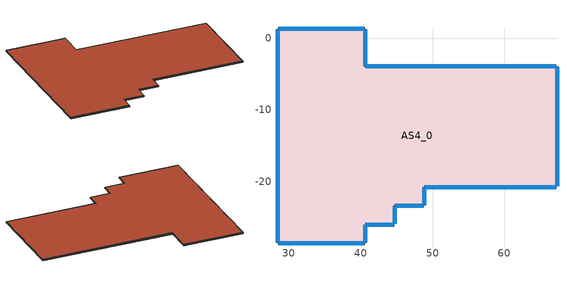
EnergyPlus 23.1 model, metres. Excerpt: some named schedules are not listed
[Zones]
AS4_0
 floor outside (90.1-2019 Nonresidential CZ 0 Exterior Floor (Mass)): 28.52,-28.46 28.52,1.21 40.52,1.21 40.52,-4 67.21,-4 67.21,-20.65 48.74,-20.65 48.74,-23.26 44.63,-23.26 44.63,-25.86 40.52,-25.86 40.52,-28.46 z44.8; 40.52,-4,44.8 40.52,1.21,44.8 40.63,-3.89,44.91; 67.21,-3.89,44.91 40.52,-4,44.8 40.63,-3.89,44.91; 48.74,-20.65,44.8 67.21,-20.65,44.8 48.84,-20.76,44.91; 48.84,-23.26,44.91 48.74,-20.65,44.8 48.84,-20.76,44.91; 44.63,-23.26,44.8 48.74,-23.26,44.8 44.73,-23.36,44.91; 44.73,-25.86,44.91 44.63,-23.26,44.8 44.73,-23.36,44.91; 40.52,-25.86,44.8 44.63,-25.86,44.8 40.63,-25.96,44.91; 40.63,-28.46,44.91 40.52,-25.86,44.8 40.63,-25.96,44.91
 wall outside (90.1-2019 Nonresidential CZ 0 Exterior Wall (Mass)): 28.41,1.21 28.41,-28.46 / 40.52,1.31 28.52,1.31 / 67.21,-3.89 40.63,-3.89 40.63,1.21 / 67.31,-20.65 67.31,-4 / 48.84,-23.26 48.84,-20.76 67.21,-20.76 / 44.73,-25.86 44.73,-23.36 48.74,-23.36 / 40.63,-28.46 40.63,-25.96 44.63,-25.96 / 28.52,-28.57 40.52,-28.57 z44.91:45.05
 window (90.1-2019 Nonresidential CZ 0 Glazing (Operable)): 28.41,1.16 28.41,-28.41 z44.96:45; 40.48,1.31 28.56,1.31 / 40.63,-3.85 40.63,1.16 / 67.17,-3.89 40.67,-3.89 / 67.31,-20.61 67.31,-4.04 / 48.88,-20.76 67.17,-20.76 / 48.84,-23.21 48.84,-20.8 / 44.78,-23.36 48.69,-23.36 / 44.73,-25.82 44.73,-23.4 / 40.67,-25.96 44.59,-25.96 / 40.63,-28.42 40.63,-26.01 / 28.56,-28.57 40.48,-28.57 z44.95:45.01
 roof outside (90.1-2019 Nonresidential CZ 0 Exterior Roof (Mass)): 28.52,-28.46 40.52,-28.46 40.52,-25.86 44.63,-25.86 44.63,-23.26 48.74,-23.26 48.74,-20.65 67.21,-20.65 67.21,-4 40.52,-4 40.52,1.21 28.52,1.21 z45.16; 40.52,1.21,45.16 28.52,1.31,45.05 28.52,1.21,45.16; 67.21,-20.65,45.16 67.31,-4,45.05 67.21,-4,45.16; 28.52,-28.46,45.16 40.52,-28.57,45.05 40.52,-28.46,45.16; 28.52,1.21,45.16 28.41,-28.46,45.05 28.52,-28.46,45.16
[Site:GroundTemperature:BuildingSurface]
18, 18, 18, 18, 18, 18, 18, 18, 18, 18, 18, 18
[Site:GroundReflectance]
0.2, 0.2, 0.2, 0.2, 0.2, 0.2, 0.2, 0.2, 0.2, 0.2, 0.2, 0.2
[Site:GroundReflectance:SnowModifier]
1, 1
[Site:WeatherStation]
Wind Sensor Height Above Ground {m}=10; Wind Speed Profile Exponent=0.22; Wind Speed Profile Boundary Layer Thickness {m}=370; Air Temperature Sensor Height Above Ground {m}=1.5
[SizingPeriod:WeatherFileConditionType] Use Weather File Daylight Saving Period=No; Use Weather File Rain and Snow Indicators=No
Name | Period Selection | Day Type
Extreme Summer Weather Period for Design | SummerExtreme | SummerDesignDay
Extreme Winter Weather Period for Design | WinterExtreme | WinterDesignDay
[Building]
Building: North Axis {deg}=339.56; Terrain=Suburbs; Loads Convergence Tolerance Value=0.04; Temperature Convergence Tolerance Value {deltaC}=0.25; Solar Distribution=FullExterior; Maximum Number of Warmup Days=30; Minimum Number of Warmup Days=7
[Construction]
90.1-2019 Nonresidential CZ 0 Exterior Floor (Mass): Stucco_0.025_90.1-2019 Nonresidential CZ 0 Exterior Floor (Mass), Mineral Wool_0.005244967487677573_90.1-2019 Nonresidential CZ 0 Exterior Floor (Mass), Concrete_0.102_90.1-2019 Nonresidential CZ 0 Exterior Floor (Mass), Carpet_0.02_90.1-2019 Nonresidential CZ 0 Exterior Floor (Mass)
90.1-2019 Nonresidential CZ 0 Exterior Roof (Mass): Vaporpermeable Felt_0.003_90.1-2019 Nonresidential CZ 0 Exterior Roof (Mass), XPS Board_0.14713995500631277_90.1-2019 Nonresidential CZ 0 Exterior Roof (Mass), Concrete_0.203_90.1-2019 Nonresidential CZ 0 Exterior Roof (Mass), Acoustic Tile_0.005_90.1-2019 Nonresidential CZ 0 Exterior Roof (Mass)
90.1-2019 Nonresidential CZ 0 Exterior Wall (Mass): Stucco_0.025_90.1-2019 Nonresidential CZ 0 Exterior Wall (Mass), Concrete_0.203_90.1-2019 Nonresidential CZ 0 Exterior Wall (Mass), Mineral Wool_0.006340168156952033_90.1-2019 Nonresidential CZ 0 Exterior Wall (Mass), Plaster_0.013_90.1-2019 Nonresidential CZ 0 Exterior Wall (Mass)
90.1-2019 Nonresidential CZ 0 Glazing (Operable): 90.1-2019 Nonresidential CZ 0 Glazing (Operable)Window
[Material]
Stucco_0.025_90.1-2019 Nonresidential CZ 0 Exterior Floor (Mass): Roughness=Smooth; @90.1-2019 Nonresidential CZ 0 Exterior Floor (Mass):Stucco-Thickness@ [m]=0.025; @90.1-2019 Nonresidential CZ 0 Exterior Floor (Mass):Stucco-Conductivity@ [W/m-K]=0.72; @90.1-2019 Nonresidential CZ 0 Exterior Floor (Mass):Stucco-Density@ [kg/m3]=1856; @90.1-2019 Nonresidential CZ 0 Exterior Floor (Mass):Stucco-SpecificHeat@ [J/kg-K]=840; @90.1-2019 Nonresidential CZ 0 Exterior Floor (Mass):Stucco-ThermalEmittance@=0.9; @90.1-2019 Nonresidential CZ 0 Exterior Floor (Mass):Stucco-SolarAbsorptance@=0.7; @90.1-2019 Nonresidential CZ 0 Exterior Floor (Mass):Stucco-VisibleAbsorptance@=0.7
Mineral Wool_0.005244967487677573_90.1-2019 Nonresidential CZ 0 Exterior Floor (Mass): Roughness=Rough; @90.1-2019 Nonresidential CZ 0 Exterior Floor (Mass):Mineral Wool-Thickness@ [m]=0.00524497; @90.1-2019 Nonresidential CZ 0 Exterior Floor (Mass):Mineral Wool-Conductivity@ [W/m-K]=0.041; @90.1-2019 Nonresidential CZ 0 Exterior Floor (Mass):Mineral Wool-Density@ [kg/m3]=155; @90.1-2019 Nonresidential CZ 0 Exterior Floor (Mass):Mineral Wool-SpecificHeat@ [J/kg-K]=1130; @90.1-2019 Nonresidential CZ 0 Exterior Floor (Mass):Mineral Wool-ThermalEmittance@=0.9; @90.1-2019 Nonresidential CZ 0 Exterior Floor (Mass):Mineral Wool-SolarAbsorptance@=0.7; @90.1-2019 Nonresidential CZ 0 Exterior Floor (Mass):Mineral Wool-VisibleAbsorptance@=0.7
Concrete_0.102_90.1-2019 Nonresidential CZ 0 Exterior Floor (Mass): Roughness=Rough; @90.1-2019 Nonresidential CZ 0 Exterior Floor (Mass):Concrete-Thickness@ [m]=0.102; @90.1-2019 Nonresidential CZ 0 Exterior Floor (Mass):Concrete-Conductivity@ [W/m-K]=2; @90.1-2019 Nonresidential CZ 0 Exterior Floor (Mass):Concrete-Density@ [kg/m3]=2400; @90.1-2019 Nonresidential CZ 0 Exterior Floor (Mass):Concrete-SpecificHeat@ [J/kg-K]=950; @90.1-2019 Nonresidential CZ 0 Exterior Floor (Mass):Concrete-ThermalEmittance@=0.9; @90.1-2019 Nonresidential CZ 0 Exterior Floor (Mass):Concrete-SolarAbsorptance@=0.7; @90.1-2019 Nonresidential CZ 0 Exterior Floor (Mass):Concrete-VisibleAbsorptance@=0.7
Carpet_0.02_90.1-2019 Nonresidential CZ 0 Exterior Floor (Mass): Roughness=MediumRough; @90.1-2019 Nonresidential CZ 0 Exterior Floor (Mass):Carpet-Thickness@ [m]=0.02; @90.1-2019 Nonresidential CZ 0 Exterior Floor (Mass):Carpet-Conductivity@ [W/m-K]=0.06; @90.1-2019 Nonresidential CZ 0 Exterior Floor (Mass):Carpet-Density@ [kg/m3]=288; @90.1-2019 Nonresidential CZ 0 Exterior Floor (Mass):Carpet-SpecificHeat@ [J/kg-K]=1380; @90.1-2019 Nonresidential CZ 0 Exterior Floor (Mass):Carpet-ThermalEmittance@=0.9; @90.1-2019 Nonresidential CZ 0 Exterior Floor (Mass):Carpet-SolarAbsorptance@=0.7; @90.1-2019 Nonresidential CZ 0 Exterior Floor (Mass):Carpet-VisibleAbsorptance@=0.7
Vaporpermeable Felt_0.003_90.1-2019 Nonresidential CZ 0 Exterior Roof (Mass): Roughness=Rough; @90.1-2019 Nonresidential CZ 0 Exterior Roof (Mass):Vaporpermeable Felt-Thickness@ [m]=0.003; @90.1-2019 Nonresidential CZ 0 Exterior Roof (Mass):Vaporpermeable Felt-Conductivity@ [W/m-K]=0.909091; @90.1-2019 Nonresidential CZ 0 Exterior Roof (Mass):Vaporpermeable Felt-Density@ [kg/m3]=0.5; @90.1-2019 Nonresidential CZ 0 Exterior Roof (Mass):Vaporpermeable Felt-SpecificHeat@ [J/kg-K]=1800; @90.1-2019 Nonresidential CZ 0 Exterior Roof (Mass):Vaporpermeable Felt-ThermalEmittance@=0.9; @90.1-2019 Nonresidential CZ 0 Exterior Roof (Mass):Vaporpermeable Felt-SolarAbsorptance@=0.7; @90.1-2019 Nonresidential CZ 0 Exterior Roof (Mass):Vaporpermeable Felt-VisibleAbsorptance@=0.7
XPS Board_0.14713995500631277_90.1-2019 Nonresidential CZ 0 Exterior Roof (Mass): Roughness=Rough; @90.1-2019 Nonresidential CZ 0 Exterior Roof (Mass):XPS Board-Thickness@ [m]=0.14714; @90.1-2019 Nonresidential CZ 0 Exterior Roof (Mass):XPS Board-Conductivity@ [W/m-K]=0.034; @90.1-2019 Nonresidential CZ 0 Exterior Roof (Mass):XPS Board-Density@ [kg/m3]=35; @90.1-2019 Nonresidential CZ 0 Exterior Roof (Mass):XPS Board-SpecificHeat@ [J/kg-K]=1400; @90.1-2019 Nonresidential CZ 0 Exterior Roof (Mass):XPS Board-ThermalEmittance@=0.9; @90.1-2019 Nonresidential CZ 0 Exterior Roof (Mass):XPS Board-SolarAbsorptance@=0.7; @90.1-2019 Nonresidential CZ 0 Exterior Roof (Mass):XPS Board-VisibleAbsorptance@=0.7
Concrete_0.203_90.1-2019 Nonresidential CZ 0 Exterior Roof (Mass): Roughness=Rough; @90.1-2019 Nonresidential CZ 0 Exterior Roof (Mass):Concrete-Thickness@ [m]=0.203; @90.1-2019 Nonresidential CZ 0 Exterior Roof (Mass):Concrete-Conductivity@ [W/m-K]=2; @90.1-2019 Nonresidential CZ 0 Exterior Roof (Mass):Concrete-Density@ [kg/m3]=2400; @90.1-2019 Nonresidential CZ 0 Exterior Roof (Mass):Concrete-SpecificHeat@ [J/kg-K]=950; @90.1-2019 Nonresidential CZ 0 Exterior Roof (Mass):Concrete-ThermalEmittance@=0.9; @90.1-2019 Nonresidential CZ 0 Exterior Roof (Mass):Concrete-SolarAbsorptance@=0.7; @90.1-2019 Nonresidential CZ 0 Exterior Roof (Mass):Concrete-VisibleAbsorptance@=0.7
Acoustic Tile_0.005_90.1-2019 Nonresidential CZ 0 Exterior Roof (Mass): Roughness=MediumSmooth; @90.1-2019 Nonresidential CZ 0 Exterior Roof (Mass):Acoustic Tile-Thickness@ [m]=0.005; @90.1-2019 Nonresidential CZ 0 Exterior Roof (Mass):Acoustic Tile-Conductivity@ [W/m-K]=0.06; @90.1-2019 Nonresidential CZ 0 Exterior Roof (Mass):Acoustic Tile-Density@ [kg/m3]=368; @90.1-2019 Nonresidential CZ 0 Exterior Roof (Mass):Acoustic Tile-SpecificHeat@ [J/kg-K]=590; @90.1-2019 Nonresidential CZ 0 Exterior Roof (Mass):Acoustic Tile-ThermalEmittance@=0.9; @90.1-2019 Nonresidential CZ 0 Exterior Roof (Mass):Acoustic Tile-SolarAbsorptance@=0.7; @90.1-2019 Nonresidential CZ 0 Exterior Roof (Mass):Acoustic Tile-VisibleAbsorptance@=0.7
Stucco_0.025_90.1-2019 Nonresidential CZ 0 Exterior Wall (Mass): Roughness=Smooth; @90.1-2019 Nonresidential CZ 0 Exterior Wall (Mass):Stucco-Thickness@ [m]=0.025; @90.1-2019 Nonresidential CZ 0 Exterior Wall (Mass):Stucco-Conductivity@ [W/m-K]=0.72; @90.1-2019 Nonresidential CZ 0 Exterior Wall (Mass):Stucco-Density@ [kg/m3]=1856; @90.1-2019 Nonresidential CZ 0 Exterior Wall (Mass):Stucco-SpecificHeat@ [J/kg-K]=840; @90.1-2019 Nonresidential CZ 0 Exterior Wall (Mass):Stucco-ThermalEmittance@=0.9; @90.1-2019 Nonresidential CZ 0 Exterior Wall (Mass):Stucco-SolarAbsorptance@=0.7; @90.1-2019 Nonresidential CZ 0 Exterior Wall (Mass):Stucco-VisibleAbsorptance@=0.7
Concrete_0.203_90.1-2019 Nonresidential CZ 0 Exterior Wall (Mass): Roughness=Rough; @90.1-2019 Nonresidential CZ 0 Exterior Wall (Mass):Concrete-Thickness@ [m]=0.203; @90.1-2019 Nonresidential CZ 0 Exterior Wall (Mass):Concrete-Conductivity@ [W/m-K]=2; @90.1-2019 Nonresidential CZ 0 Exterior Wall (Mass):Concrete-Density@ [kg/m3]=2400; @90.1-2019 Nonresidential CZ 0 Exterior Wall (Mass):Concrete-SpecificHeat@ [J/kg-K]=950; @90.1-2019 Nonresidential CZ 0 Exterior Wall (Mass):Concrete-ThermalEmittance@=0.9; @90.1-2019 Nonresidential CZ 0 Exterior Wall (Mass):Concrete-SolarAbsorptance@=0.7; @90.1-2019 Nonresidential CZ 0 Exterior Wall (Mass):Concrete-VisibleAbsorptance@=0.7
Mineral Wool_0.006340168156952033_90.1-2019 Nonresidential CZ 0 Exterior Wall (Mass): Roughness=Rough; @90.1-2019 Nonresidential CZ 0 Exterior Wall (Mass):Mineral Wool-Thickness@ [m]=0.00634017; @90.1-2019 Nonresidential CZ 0 Exterior Wall (Mass):Mineral Wool-Conductivity@ [W/m-K]=0.041; @90.1-2019 Nonresidential CZ 0 Exterior Wall (Mass):Mineral Wool-Density@ [kg/m3]=155; @90.1-2019 Nonresidential CZ 0 Exterior Wall (Mass):Mineral Wool-SpecificHeat@ [J/kg-K]=1130; @90.1-2019 Nonresidential CZ 0 Exterior Wall (Mass):Mineral Wool-ThermalEmittance@=0.9; @90.1-2019 Nonresidential CZ 0 Exterior Wall (Mass):Mineral Wool-SolarAbsorptance@=0.7; @90.1-2019 Nonresidential CZ 0 Exterior Wall (Mass):Mineral Wool-VisibleAbsorptance@=0.7
Plaster_0.013_90.1-2019 Nonresidential CZ 0 Exterior Wall (Mass): Roughness=Rough; @90.1-2019 Nonresidential CZ 0 Exterior Wall (Mass):Plaster-Thickness@ [m]=0.013; @90.1-2019 Nonresidential CZ 0 Exterior Wall (Mass):Plaster-Conductivity@ [W/m-K]=1; @90.1-2019 Nonresidential CZ 0 Exterior Wall (Mass):Plaster-Density@ [kg/m3]=2000; @90.1-2019 Nonresidential CZ 0 Exterior Wall (Mass):Plaster-SpecificHeat@ [J/kg-K]=1130; @90.1-2019 Nonresidential CZ 0 Exterior Wall (Mass):Plaster-ThermalEmittance@=0.9; @90.1-2019 Nonresidential CZ 0 Exterior Wall (Mass):Plaster-SolarAbsorptance@=0.7; @90.1-2019 Nonresidential CZ 0 Exterior Wall (Mass):Plaster-VisibleAbsorptance@=0.7
[WindowMaterial:SimpleGlazingSystem]
90.1-2019 Nonresidential CZ 0 Glazing (Operable)Window: @90.1-2019 Nonresidential CZ 0 Glazing (Operable)-UValue@=3.52052; @90.1-2019 Nonresidential CZ 0 Glazing (Operable)-SolarHeatGainCoefficient@=0.2; @90.1-2019 Nonresidential CZ 0 Glazing (Operable)-VisibleTransmittance@=0.22
[Zone]
AS4_0: Rotation [deg]=0; Type=1; Multiplier=1; Volume [m3]=295.865; Area [m2]=843.441; Zone Inside Convection Algorithm=TARP; Zone Outside Convection Algorithm=DOE-2
[People]
People AS4_0: Zone or ZoneList=AS4_0; OccupancySchedule=NECB-D-Occupancy; Number of People Calculation Method=People/Area; PeopleDensity [person/m2]=0.4; Fraction Radiant=0.3; Sensible Heat Fraction=AUTOCALCULATE; Activity Level Schedule=AS4_0PeopleActivity; Carbon Dioxide Generation Rate [m3/s-W]=3.82E-08; Enable ASHRAE 55 Comfort Warnings=No; Mean Radiant Temperature Calculation Type=ZoneAveraged; Work Efficiency Schedule=AS4_0WorkEfficiency; Clothing Insulation Calculation Method=DynamicClothingModelASHRAE55; Air Velocity Schedule=AirSpeed 0; Thermal Comfort Model 1 Type=AdaptiveASH55; Thermal Comfort Model 2 Type=Pierce; Thermal Comfort Model 3 Type=Fanger
[ElectricEquipment]
AS4_0 Equipment: Zone or ZoneList=AS4_0; EquipmentAvailibilitySchedule=NECB-D-Electric-Equipment; Design Level Calculation Method=Watts/Area; EquipmentPowerDensity [W/m2]=25; Fraction Latent=0; Fraction Radiant=.2; Fraction Lost=0
[Lights]
AS4_0 General lighting: Zone or ZoneList=AS4_0; LightsAvailibilitySchedule=NECB-D-Lighting; Design Level Calculation Method=Watts/Area; LightingPowerDensity [W/m2]=25; Return Air Fraction=0; Fraction Radiant=.42; Fraction Visible=.18; Fraction Replaceable=1
[ZoneVentilation:WindandStackOpenArea]
AS4_0NatVent_Buoy: Zone=AS4_0; Opening Area {m2}=6.16742; Opening Area Fraction Schedule=NatVentAvail_AS4_0; Opening Effectiveness=0; Effective Angle {deg}=0; Height Difference {m}=0; Discharge Coefficient for Opening=0.6; Minimum Indoor Temperature {C}=22; Maximum Indoor Temperature {C}=100; Delta Temperature {deltaC}=1; Minimum Outdoor Temperature {C}=0; Maximum Outdoor Temperature {C}=30; Maximum Wind Speed {m/s}=40
[ZoneInfiltration:DesignFlowRate]
AS4_0Infiltration: Zone or ZoneList=AS4_0; Schedule=On; Design Flow Rate Calculation Method=Flow/ExteriorArea; Flow per Exterior Surface Area [m3/s-m2]=0.00056896; @AS4_0-InfiltrationConstantCoefficient@=1; @AS4_0-InfiltrationTemperatureCoefficient@=0; @AS4_0-InfiltrationWindVelocityCoefficient@=0; @AS4_0-InfiltrationWindVelocitySquaredCoefficient@=0
[Zone equipment]
AS4_0: AS4_0 Ideal Loads Air
[Sizing:Zone]
AS4_0: Zone Cooling Design Supply Air Temperature Input Method=SupplyAirTemperature; Zone Cooling Design Supply Air Temperature {C}=12; Zone Heating Design Supply Air Temperature Input Method=SupplyAirTemperature; Zone Heating Design Supply Air Temperature {C}=35; Zone Cooling Design Supply Air Humidity Ratio {kgWater/kgDryAir}=0.009; Zone Heating Design Supply Air Humidity Ratio {kgWater/kgDryAir}=0.004; Design Specification Outdoor Air Object=AS4_0MinFreshAir; Zone Heating Sizing Factor=1.15; Zone Cooling Sizing Factor=1.15; Cooling Design Air Flow Method=DesignDay; Heating Design Air Flow Method=DesignDay
[ZoneControl:Thermostat]
AS4_0 Thermostat: Zone or ZoneList=AS4_0; Control Type Schedule=AS4_0_ZoneControlTypeSched; Control 1=Dual Setpoint - Zone AS4_0
[ThermostatSetpoint:DualSetpoint]
Dual Setpoint - Zone AS4_0: Heating Setpoint Temperature Schedule=AS4_0Heating_SP_Sch; Cooling Setpoint Temperature Schedule=AS4_0Cooling_SP_Sch
[DesignSpecification:OutdoorAir]
AS4_0MinFreshAir: Outdoor Air Method=Sum; @AS4_0-MinFreshAirPerson@ [m3/s-person]=0.00353963; @AS4_0-MinFreshAirArea@ [m3/s-m2]=0.000304802; MechVentSchedule=AllOn
[Schedule:Constant]
On: 1
AirSpeed 0: 0
AS4_0PeopleActivity: Any Number, 125.28
AS4_0WorkEfficiency: Any Number, 0
AS4_0_ZoneControlTypeSched: 4
[Schedule:Year]
NECB-D-Occupancy: Fraction, NECB-D-Occupancy_0, 1, 1, 1, 7, NECB-D-Occupancy_1, 1, 8, 1, 14, NECB-D-Occupancy_2, 1, 15, 1, 21, NECB-D-Occupancy_3, 1, 22, 1, 28, NECB-D-Occupancy_4, 1, 29, 2, 4, NECB-D-Occupancy_5, 2, 5, 2, 11, NECB-D-Occupancy_6, 2, 12, 2, 18, NECB-D-Occupancy_7, 2, 19, 2, 25, NECB-D-Occupancy_8, 2, 26, 3, 4, NECB-D-Occupancy_9, 3, 5, 3, 11, NECB-D-Occupancy_10, 3, 12, 3, 18, NECB-D-Occupancy_11, 3, 19, 3, 25, NECB-D-Occupancy_12, 3, 26, 4, 1, NECB-D-Occupancy_13, 4, 2, 4, 8, NECB-D-Occupancy_14, 4, 9, 4, 15, NECB-D-Occupancy_15, 4, 16, 4, 22, NECB-D-Occupancy_16, 4, 23, 4, 29, NECB-D-Occupancy_17, 4, 30, 5, 6, NECB-D-Occupancy_18, 5, 7, 5, 13, NECB-D-Occupancy_19, 5, 14, 5, 20, NECB-D-Occupancy_20, 5, 21, 5, 27, NECB-D-Occupancy_21, 5, 28, 6, 3, NECB-D-Occupancy_22, 6, 4, 6, 10, NECB-D-Occupancy_23, 6, 11, 6, 17, NECB-D-Occupancy_24, 6, 18, 6, 24, NECB-D-Occupancy_25, 6, 25, 7, 1, NECB-D-Occupancy_26, 7, 2, 7, 8, NECB-D-Occupancy_27, 7, 9, 7, 15, NECB-D-Occupancy_28, 7, 16, 7, 22, NECB-D-Occupancy_29, 7, 23, 7, 29, NECB-D-Occupancy_30, 7, 30, 8, 5, NECB-D-Occupancy_31, 8, 6, 8, 12, NECB-D-Occupancy_32, 8, 13, 8, 19, NECB-D-Occupancy_33, 8, 20, 8, 26, NECB-D-Occupancy_34, 8, 27, 9, 2, NECB-D-Occupancy_35, 9, 3, 9, 9, NECB-D-Occupancy_36, 9, 10, 9, 16, NECB-D-Occupancy_37, 9, 17, 9, 23, NECB-D-Occupancy_38, 9, 24, 9, 30, NECB-D-Occupancy_39, 10, 1, 10, 7, NECB-D-Occupancy_40, 10, 8, 10, 14, NECB-D-Occupancy_41, 10, 15, 10, 21, NECB-D-Occupancy_42, 10, 22, 10, 28, NECB-D-Occupancy_43, 10, 29, 11, 4, NECB-D-Occupancy_44, 11, 5, 11, 11, NECB-D-Occupancy_45, 11, 12, 11, 18, NECB-D-Occupancy_46, 11, 19, 11, 25, NECB-D-Occupancy_47, 11, 26, 12, 2, NECB-D-Occupancy_48, 12, 3, 12, 9, NECB-D-Occupancy_49, 12, 10, 12, 16, NECB-D-Occupancy_50, 12, 17, 12, 23, NECB-D-Occupancy_51, 12, 24, 12, 30, NECB-D-Occupancy_52, 12, 31, 12, 31
NECB-D-Lighting: Fraction, NECB-D-Lighting_0, 1, 1, 1, 7, NECB-D-Lighting_1, 1, 8, 1, 14, NECB-D-Lighting_2, 1, 15, 1, 21, NECB-D-Lighting_3, 1, 22, 1, 28, NECB-D-Lighting_4, 1, 29, 2, 4, NECB-D-Lighting_5, 2, 5, 2, 11, NECB-D-Lighting_6, 2, 12, 2, 18, NECB-D-Lighting_7, 2, 19, 2, 25, NECB-D-Lighting_8, 2, 26, 3, 4, NECB-D-Lighting_9, 3, 5, 3, 11, NECB-D-Lighting_10, 3, 12, 3, 18, NECB-D-Lighting_11, 3, 19, 3, 25, NECB-D-Lighting_12, 3, 26, 4, 1, NECB-D-Lighting_13, 4, 2, 4, 8, NECB-D-Lighting_14, 4, 9, 4, 15, NECB-D-Lighting_15, 4, 16, 4, 22, NECB-D-Lighting_16, 4, 23, 4, 29, NECB-D-Lighting_17, 4, 30, 5, 6, NECB-D-Lighting_18, 5, 7, 5, 13, NECB-D-Lighting_19, 5, 14, 5, 20, NECB-D-Lighting_20, 5, 21, 5, 27, NECB-D-Lighting_21, 5, 28, 6, 3, NECB-D-Lighting_22, 6, 4, 6, 10, NECB-D-Lighting_23, 6, 11, 6, 17, NECB-D-Lighting_24, 6, 18, 6, 24, NECB-D-Lighting_25, 6, 25, 7, 1, NECB-D-Lighting_26, 7, 2, 7, 8, NECB-D-Lighting_27, 7, 9, 7, 15, NECB-D-Lighting_28, 7, 16, 7, 22, NECB-D-Lighting_29, 7, 23, 7, 29, NECB-D-Lighting_30, 7, 30, 8, 5, NECB-D-Lighting_31, 8, 6, 8, 12, NECB-D-Lighting_32, 8, 13, 8, 19, NECB-D-Lighting_33, 8, 20, 8, 26, NECB-D-Lighting_34, 8, 27, 9, 2, NECB-D-Lighting_35, 9, 3, 9, 9, NECB-D-Lighting_36, 9, 10, 9, 16, NECB-D-Lighting_37, 9, 17, 9, 23, NECB-D-Lighting_38, 9, 24, 9, 30, NECB-D-Lighting_39, 10, 1, 10, 7, NECB-D-Lighting_40, 10, 8, 10, 14, NECB-D-Lighting_41, 10, 15, 10, 21, NECB-D-Lighting_42, 10, 22, 10, 28, NECB-D-Lighting_43, 10, 29, 11, 4, NECB-D-Lighting_44, 11, 5, 11, 11, NECB-D-Lighting_45, 11, 12, 11, 18, NECB-D-Lighting_46, 11, 19, 11, 25, NECB-D-Lighting_47, 11, 26, 12, 2, NECB-D-Lighting_48, 12, 3, 12, 9, NECB-D-Lighting_49, 12, 10, 12, 16, NECB-D-Lighting_50, 12, 17, 12, 23, NECB-D-Lighting_51, 12, 24, 12, 30, NECB-D-Lighting_52, 12, 31, 12, 31
NECB-D-Electric-Equipment: Fraction, NECB-D-Electric-Equipment_0, 1, 1, 1, 7, NECB-D-Electric-Equipment_1, 1, 8, 1, 14, NECB-D-Electric-Equipment_2, 1, 15, 1, 21, NECB-D-Electric-Equipment_3, 1, 22, 1, 28, NECB-D-Electric-Equipment_4, 1, 29, 2, 4, NECB-D-Electric-Equipment_5, 2, 5, 2, 11, NECB-D-Electric-Equipment_6, 2, 12, 2, 18, NECB-D-Electric-Equipment_7, 2, 19, 2, 25, NECB-D-Electric-Equipment_8, 2, 26, 3, 4, NECB-D-Electric-Equipment_9, 3, 5, 3, 11, NECB-D-Electric-Equipment_10, 3, 12, 3, 18, NECB-D-Electric-Equipment_11, 3, 19, 3, 25, NECB-D-Electric-Equipment_12, 3, 26, 4, 1, NECB-D-Electric-Equipment_13, 4, 2, 4, 8, NECB-D-Electric-Equipment_14, 4, 9, 4, 15, NECB-D-Electric-Equipment_15, 4, 16, 4, 22, NECB-D-Electric-Equipment_16, 4, 23, 4, 29, NECB-D-Electric-Equipment_17, 4, 30, 5, 6, NECB-D-Electric-Equipment_18, 5, 7, 5, 13, NECB-D-Electric-Equipment_19, 5, 14, 5, 20, NECB-D-Electric-Equipment_20, 5, 21, 5, 27, NECB-D-Electric-Equipment_21, 5, 28, 6, 3, NECB-D-Electric-Equipment_22, 6, 4, 6, 10, NECB-D-Electric-Equipment_23, 6, 11, 6, 17, NECB-D-Electric-Equipment_24, 6, 18, 6, 24, NECB-D-Electric-Equipment_25, 6, 25, 7, 1, NECB-D-Electric-Equipment_26, 7, 2, 7, 8, NECB-D-Electric-Equipment_27, 7, 9, 7, 15, NECB-D-Electric-Equipment_28, 7, 16, 7, 22, NECB-D-Electric-Equipment_29, 7, 23, 7, 29, NECB-D-Electric-Equipment_30, 7, 30, 8, 5, NECB-D-Electric-Equipment_31, 8, 6, 8, 12, NECB-D-Electric-Equipment_32, 8, 13, 8, 19, NECB-D-Electric-Equipment_33, 8, 20, 8, 26, NECB-D-Electric-Equipment_34, 8, 27, 9, 2, NECB-D-Electric-Equipment_35, 9, 3, 9, 9, NECB-D-Electric-Equipment_36, 9, 10, 9, 16, NECB-D-Electric-Equipment_37, 9, 17, 9, 23, NECB-D-Electric-Equipment_38, 9, 24, 9, 30, NECB-D-Electric-Equipment_39, 10, 1, 10, 7, NECB-D-Electric-Equipment_40, 10, 8, 10, 14, NECB-D-Electric-Equipment_41, 10, 15, 10, 21, NECB-D-Electric-Equipment_42, 10, 22, 10, 28, NECB-D-Electric-Equipment_43, 10, 29, 11, 4, NECB-D-Electric-Equipment_44, 11, 5, 11, 11, NECB-D-Electric-Equipment_45, 11, 12, 11, 18, NECB-D-Electric-Equipment_46, 11, 19, 11, 25, NECB-D-Electric-Equipment_47, 11, 26, 12, 2, NECB-D-Electric-Equipment_48, 12, 3, 12, 9, NECB-D-Electric-Equipment_49, 12, 10, 12, 16, NECB-D-Electric-Equipment_50, 12, 17, 12, 23, NECB-D-Electric-Equipment_51, 12, 24, 12, 30, NECB-D-Electric-Equipment_52, 12, 31, 12, 31
NatVentAvail_AS4_0: Fraction, NatVentAvail_AS4_0_0, 1, 1, 1, 7, NatVentAvail_AS4_0_1, 1, 8, 1, 14, NatVentAvail_AS4_0_2, 1, 15, 1, 21, NatVentAvail_AS4_0_3, 1, 22, 1, 28, NatVentAvail_AS4_0_4, 1, 29, 2, 4, NatVentAvail_AS4_0_5, 2, 5, 2, 11, NatVentAvail_AS4_0_6, 2, 12, 2, 18, NatVentAvail_AS4_0_7, 2, 19, 2, 25, NatVentAvail_AS4_0_8, 2, 26, 3, 4, NatVentAvail_AS4_0_9, 3, 5, 3, 11, NatVentAvail_AS4_0_10, 3, 12, 3, 18, NatVentAvail_AS4_0_11, 3, 19, 3, 25, NatVentAvail_AS4_0_12, 3, 26, 4, 1, NatVentAvail_AS4_0_13, 4, 2, 4, 8, NatVentAvail_AS4_0_14, 4, 9, 4, 15, NatVentAvail_AS4_0_15, 4, 16, 4, 22, NatVentAvail_AS4_0_16, 4, 23, 4, 29, NatVentAvail_AS4_0_17, 4, 30, 5, 6, NatVentAvail_AS4_0_18, 5, 7, 5, 13, NatVentAvail_AS4_0_19, 5, 14, 5, 20, NatVentAvail_AS4_0_20, 5, 21, 5, 27, NatVentAvail_AS4_0_21, 5, 28, 6, 3, NatVentAvail_AS4_0_22, 6, 4, 6, 10, NatVentAvail_AS4_0_23, 6, 11, 6, 17, NatVentAvail_AS4_0_24, 6, 18, 6, 24, NatVentAvail_AS4_0_25, 6, 25, 7, 1, NatVentAvail_AS4_0_26, 7, 2, 7, 8, NatVentAvail_AS4_0_27, 7, 9, 7, 15, NatVentAvail_AS4_0_28, 7, 16, 7, 22, NatVentAvail_AS4_0_29, 7, 23, 7, 29, NatVentAvail_AS4_0_30, 7, 30, 8, 5, NatVentAvail_AS4_0_31, 8, 6, 8, 12, NatVentAvail_AS4_0_32, 8, 13, 8, 19, NatVentAvail_AS4_0_33, 8, 20, 8, 26, NatVentAvail_AS4_0_34, 8, 27, 9, 2, NatVentAvail_AS4_0_35, 9, 3, 9, 9, NatVentAvail_AS4_0_36, 9, 10, 9, 16, NatVentAvail_AS4_0_37, 9, 17, 9, 23, NatVentAvail_AS4_0_38, 9, 24, 9, 30, NatVentAvail_AS4_0_39, 10, 1, 10, 7, NatVentAvail_AS4_0_40, 10, 8, 10, 14, NatVentAvail_AS4_0_41, 10, 15, 10, 21, NatVentAvail_AS4_0_42, 10, 22, 10, 28, NatVentAvail_AS4_0_43, 10, 29, 11, 4, NatVentAvail_AS4_0_44, 11, 5, 11, 11, NatVentAvail_AS4_0_45, 11, 12, 11, 18, NatVentAvail_AS4_0_46, 11, 19, 11, 25, NatVentAvail_AS4_0_47, 11, 26, 12, 2, NatVentAvail_AS4_0_48, 12, 3, 12, 9, NatVentAvail_AS4_0_49, 12, 10, 12, 16, NatVentAvail_AS4_0_50, 12, 17, 12, 23, NatVentAvail_AS4_0_51, 12, 24, 12, 30, NatVentAvail_AS4_0_52, 12, 31, 12, 31
[Schedule:Week:Daily]
NECB-D-Occupancy_0; NECB-D-Occupancy_1; NECB-D-Occupancy_2; NECB-D-Occupancy_3; NECB-D-Occupancy_4; NECB-D-Occupancy_5; NECB-D-Occupancy_6; NECB-D-Occupancy_7; NECB-D-Occupancy_8; NECB-D-Occupancy_9; NECB-D-Occupancy_10; NECB-D-Occupancy_11; NECB-D-Occupancy_12; NECB-D-Occupancy_13; NECB-D-Occupancy_14; NECB-D-Occupancy_15; NECB-D-Occupancy_16; NECB-D-Occupancy_17; NECB-D-Occupancy_18; NECB-D-Occupancy_19; NECB-D-Occupancy_20; NECB-D-Occupancy_21; NECB-D-Occupancy_22; NECB-D-Occupancy_23; NECB-D-Occupancy_24; NECB-D-Occupancy_25; NECB-D-Occupancy_26; NECB-D-Occupancy_27; NECB-D-Occupancy_28; NECB-D-Occupancy_29; NECB-D-Occupancy_30; NECB-D-Occupancy_31; NECB-D-Occupancy_32; NECB-D-Occupancy_33; NECB-D-Occupancy_34; NECB-D-Occupancy_35; NECB-D-Occupancy_36; NECB-D-Occupancy_37; NECB-D-Occupancy_38; NECB-D-Occupancy_39; NECB-D-Occupancy_40; NECB-D-Occupancy_41; NECB-D-Occupancy_42; NECB-D-Occupancy_43; NECB-D-Occupancy_44; NECB-D-Occupancy_45; NECB-D-Occupancy_46; NECB-D-Occupancy_47; NECB-D-Occupancy_48; NECB-D-Occupancy_49; NECB-D-Occupancy_50; NECB-D-Occupancy_51: d9ea127a-ea3e-44f9-b4f6-f443588a29fb, d5f2dfb6-7999-4fdb-9b38-f50d1062404a, d5f2dfb6-7999-4fdb-9b38-f50d1062404a, d5f2dfb6-7999-4fdb-9b38-f50d1062404a, d5f2dfb6-7999-4fdb-9b38-f50d1062404a, d5f2dfb6-7999-4fdb-9b38-f50d1062404a, d9ea127a-ea3e-44f9-b4f6-f443588a29fb, d9ea127a-ea3e-44f9-b4f6-f443588a29fb, d9ea127a-ea3e-44f9-b4f6-f443588a29fb, d9ea127a-ea3e-44f9-b4f6-f443588a29fb, d9ea127a-ea3e-44f9-b4f6-f443588a29fb, d9ea127a-ea3e-44f9-b4f6-f443588a29fb
NECB-D-Occupancy_52: d9ea127a-ea3e-44f9-b4f6-f443588a29fb, d9ea127a-ea3e-44f9-b4f6-f443588a29fb, d9ea127a-ea3e-44f9-b4f6-f443588a29fb, d9ea127a-ea3e-44f9-b4f6-f443588a29fb, d9ea127a-ea3e-44f9-b4f6-f443588a29fb, d9ea127a-ea3e-44f9-b4f6-f443588a29fb, d9ea127a-ea3e-44f9-b4f6-f443588a29fb, d9ea127a-ea3e-44f9-b4f6-f443588a29fb, d9ea127a-ea3e-44f9-b4f6-f443588a29fb, d9ea127a-ea3e-44f9-b4f6-f443588a29fb, d9ea127a-ea3e-44f9-b4f6-f443588a29fb, d9ea127a-ea3e-44f9-b4f6-f443588a29fb
NECB-D-Lighting_0; NECB-D-Lighting_1; NECB-D-Lighting_2; NECB-D-Lighting_3; NECB-D-Lighting_4; NECB-D-Lighting_5; NECB-D-Lighting_6; NECB-D-Lighting_7; NECB-D-Lighting_8; NECB-D-Lighting_9; NECB-D-Lighting_10; NECB-D-Lighting_11; NECB-D-Lighting_12; NECB-D-Lighting_13; NECB-D-Lighting_14; NECB-D-Lighting_15; NECB-D-Lighting_16; NECB-D-Lighting_17; NECB-D-Lighting_18; NECB-D-Lighting_19; NECB-D-Lighting_20; NECB-D-Lighting_21; NECB-D-Lighting_22; NECB-D-Lighting_23; NECB-D-Lighting_24; NECB-D-Lighting_25; NECB-D-Lighting_26; NECB-D-Lighting_27; NECB-D-Lighting_28; NECB-D-Lighting_29; NECB-D-Lighting_30; NECB-D-Lighting_31; NECB-D-Lighting_32; NECB-D-Lighting_33; NECB-D-Lighting_34; NECB-D-Lighting_35; NECB-D-Lighting_36; NECB-D-Lighting_37; NECB-D-Lighting_38; NECB-D-Lighting_39; NECB-D-Lighting_40; NECB-D-Lighting_41; NECB-D-Lighting_42; NECB-D-Lighting_43; NECB-D-Lighting_44; NECB-D-Lighting_45; NECB-D-Lighting_46; NECB-D-Lighting_47; NECB-D-Lighting_48; NECB-D-Lighting_49; NECB-D-Lighting_50; NECB-D-Lighting_51; NECB-D-Electric-Equipment_0; NECB-D-Electric-Equipment_1; NECB-D-Electric-Equipment_2; NECB-D-Electric-Equipment_3; NECB-D-Electric-Equipment_4; NECB-D-Electric-Equipment_5; NECB-D-Electric-Equipment_6; NECB-D-Electric-Equipment_7; NECB-D-Electric-Equipment_8; NECB-D-Electric-Equipment_9; NECB-D-Electric-Equipment_10; NECB-D-Electric-Equipment_11; NECB-D-Electric-Equipment_12; NECB-D-Electric-Equipment_13; NECB-D-Electric-Equipment_14; NECB-D-Electric-Equipment_15; NECB-D-Electric-Equipment_16; NECB-D-Electric-Equipment_17; NECB-D-Electric-Equipment_18; NECB-D-Electric-Equipment_19; NECB-D-Electric-Equipment_20; NECB-D-Electric-Equipment_21; NECB-D-Electric-Equipment_22; NECB-D-Electric-Equipment_23; NECB-D-Electric-Equipment_24; NECB-D-Electric-Equipment_25; NECB-D-Electric-Equipment_26; NECB-D-Electric-Equipment_27; NECB-D-Electric-Equipment_28; NECB-D-Electric-Equipment_29; NECB-D-Electric-Equipment_30; NECB-D-Electric-Equipment_31; NECB-D-Electric-Equipment_32; NECB-D-Electric-Equipment_33; NECB-D-Electric-Equipment_34; NECB-D-Electric-Equipment_35; NECB-D-Electric-Equipment_36; NECB-D-Electric-Equipment_37; NECB-D-Electric-Equipment_38; NECB-D-Electric-Equipment_39; NECB-D-Electric-Equipment_40; NECB-D-Electric-Equipment_41; NECB-D-Electric-Equipment_42; NECB-D-Electric-Equipment_43; NECB-D-Electric-Equipment_44; NECB-D-Electric-Equipment_45; NECB-D-Electric-Equipment_46; NECB-D-Electric-Equipment_47; NECB-D-Electric-Equipment_48; NECB-D-Electric-Equipment_49; NECB-D-Electric-Equipment_50; NECB-D-Electric-Equipment_51: 79f6dca9-5fe9-478a-bde9-12d42f6e605d, 03f89016-f015-4308-9cd2-91c3df1526ea, 03f89016-f015-4308-9cd2-91c3df1526ea, 03f89016-f015-4308-9cd2-91c3df1526ea, 03f89016-f015-4308-9cd2-91c3df1526ea, 03f89016-f015-4308-9cd2-91c3df1526ea, 79f6dca9-5fe9-478a-bde9-12d42f6e605d, 79f6dca9-5fe9-478a-bde9-12d42f6e605d, 79f6dca9-5fe9-478a-bde9-12d42f6e605d, 79f6dca9-5fe9-478a-bde9-12d42f6e605d, 79f6dca9-5fe9-478a-bde9-12d42f6e605d, 79f6dca9-5fe9-478a-bde9-12d42f6e605d
NECB-D-Lighting_52; NECB-D-Electric-Equipment_52: 79f6dca9-5fe9-478a-bde9-12d42f6e605d, 79f6dca9-5fe9-478a-bde9-12d42f6e605d, 79f6dca9-5fe9-478a-bde9-12d42f6e605d, 79f6dca9-5fe9-478a-bde9-12d42f6e605d, 79f6dca9-5fe9-478a-bde9-12d42f6e605d, 79f6dca9-5fe9-478a-bde9-12d42f6e605d, 79f6dca9-5fe9-478a-bde9-12d42f6e605d, 79f6dca9-5fe9-478a-bde9-12d42f6e605d, 79f6dca9-5fe9-478a-bde9-12d42f6e605d, 79f6dca9-5fe9-478a-bde9-12d42f6e605d, 79f6dca9-5fe9-478a-bde9-12d42f6e605d, 79f6dca9-5fe9-478a-bde9-12d42f6e605d
NatVentAvail_AS4_0_0: 86b0c215-48e7-43ac-875e-61fbcac0072f, 585e33b0-e9f8-43e5-973b-9a4689dcbcc6, 119978c1-df60-4fd9-8c28-e640b3f1f6a1, 27900325-2d38-4e2f-b44c-a19f08397988, 4c86d53a-5db2-499e-bc00-009f1d81d7c8, de683601-8924-49ea-9a54-b1079d85bb9f, 4f16de68-bf5a-4507-a2f7-830a913f2666, 86b0c215-48e7-43ac-875e-61fbcac0072f, 86b0c215-48e7-43ac-875e-61fbcac0072f, 86b0c215-48e7-43ac-875e-61fbcac0072f, 86b0c215-48e7-43ac-875e-61fbcac0072f, 86b0c215-48e7-43ac-875e-61fbcac0072f
NatVentAvail_AS4_0_1: 09d08334-8c3e-4960-aea6-d20325a490d8, effe285f-6612-4db0-bb1e-0a2022bd09b6, d0f40f2e-3b8e-4dda-b58e-be899c35dbff, dffe8f42-ac7a-4238-aa8e-008ecdd6e788, 3700b5b6-f2fa-471c-b5ff-3d04a90d3e77, df5d91ae-4849-4d14-acb2-b1d77036a77b, b42d4e12-6ebb-44fe-9123-11d5f3bec666, 09d08334-8c3e-4960-aea6-d20325a490d8, 09d08334-8c3e-4960-aea6-d20325a490d8, 09d08334-8c3e-4960-aea6-d20325a490d8, 09d08334-8c3e-4960-aea6-d20325a490d8, 09d08334-8c3e-4960-aea6-d20325a490d8
NatVentAvail_AS4_0_2: 83bfce31-63bc-4119-8561-b63fdcf22827, 31c8af39-375a-47f7-a9fd-2e5ddd67f2a5, 3700b5b6-f2fa-471c-b5ff-3d04a90d3e77, 6c10bb37-76aa-41f3-8605-ab4ce090dabc, 585e33b0-e9f8-43e5-973b-9a4689dcbcc6, 65ba43b8-7a86-464a-ae66-82983a1f8082, 07b37ee4-9cd2-4f81-9a85-8878df227384, 83bfce31-63bc-4119-8561-b63fdcf22827, 83bfce31-63bc-4119-8561-b63fdcf22827, 83bfce31-63bc-4119-8561-b63fdcf22827, 83bfce31-63bc-4119-8561-b63fdcf22827, 83bfce31-63bc-4119-8561-b63fdcf22827
NatVentAvail_AS4_0_3: 7eb7b755-01fe-417d-a3b2-24d5c2bbb8cb, 544bcab2-0fd1-4a9e-9e3b-b53efe4da175, 4c3fb4da-454e-41c1-9e60-c3013bccbcd1, 46926637-9c01-4ea1-8e96-2c5c7fd94be6, 4522a1ac-b33f-4919-a199-e9732599f536, 86b0c215-48e7-43ac-875e-61fbcac0072f, 4d024958-71f7-4f34-966b-7dc882f07429, 7eb7b755-01fe-417d-a3b2-24d5c2bbb8cb, 7eb7b755-01fe-417d-a3b2-24d5c2bbb8cb, 7eb7b755-01fe-417d-a3b2-24d5c2bbb8cb, 7eb7b755-01fe-417d-a3b2-24d5c2bbb8cb, 7eb7b755-01fe-417d-a3b2-24d5c2bbb8cb
NatVentAvail_AS4_0_4: 58901eef-bc77-4747-bd5c-17c4f4cc19b1, 06e03f08-ef57-4375-8554-6c60cd2b946c, 83753fe4-7175-450f-9f48-21955f6e6803, 1a66f2b9-3e49-40fc-93e9-a96b571ced7f, ac105058-e972-4609-b75a-3d85afa444e7, bf7152d5-6d6d-434c-8a02-9444d28817c8, 06e03f08-ef57-4375-8554-6c60cd2b946c, 58901eef-bc77-4747-bd5c-17c4f4cc19b1, 58901eef-bc77-4747-bd5c-17c4f4cc19b1, 58901eef-bc77-4747-bd5c-17c4f4cc19b1, 58901eef-bc77-4747-bd5c-17c4f4cc19b1, 58901eef-bc77-4747-bd5c-17c4f4cc19b1
NatVentAvail_AS4_0_5: 6eb2aae0-56c9-4847-b71a-55e47b93cedb, 280cfe7f-11c0-40ba-afd9-607aa4afc15b, 20b42feb-98a1-4e2c-a508-dec9e091b228, 611043e5-c419-416d-86bb-d1b226f7e752, da6b46a9-0718-48cb-aaac-2ab5948e5325, ed98fe6f-aa5f-42cc-97d3-193c51d932e4, a2a5fb9c-5071-4bea-80da-02b898df2a95, 6eb2aae0-56c9-4847-b71a-55e47b93cedb, 6eb2aae0-56c9-4847-b71a-55e47b93cedb, 6eb2aae0-56c9-4847-b71a-55e47b93cedb, 6eb2aae0-56c9-4847-b71a-55e47b93cedb, 6eb2aae0-56c9-4847-b71a-55e47b93cedb
NatVentAvail_AS4_0_6: 85a997f9-f599-4e8a-bb04-9648966a3608, fe92745a-5e65-4c96-a3a3-71ec3004bf38, 5c78e2f7-c61e-4b1b-ac7c-b61c77267391, 4f0d5abb-d298-4ded-a996-2f69b9e2188b, bdc10191-cb1c-48e8-9965-2855e2be301e, 7e4b2c1a-bf2c-4794-89fa-81d9b3104e28, cf3f0947-6a0a-4a6f-ac04-4fde5927cfb0, 85a997f9-f599-4e8a-bb04-9648966a3608, 85a997f9-f599-4e8a-bb04-9648966a3608, 85a997f9-f599-4e8a-bb04-9648966a3608, 85a997f9-f599-4e8a-bb04-9648966a3608, 85a997f9-f599-4e8a-bb04-9648966a3608
NatVentAvail_AS4_0_7: 1d3fbbf9-77a8-46ac-8ba1-234fe2954876, 76234720-dce5-4683-b133-de50af074e9d, c6cc9f0b-de04-4668-8d51-18594e2986e5, ac0cbcf1-26c1-4a99-bd76-46b23307f76a, 4ba0014d-e292-440c-a90b-7d648b3ae0f0, abbb9255-8682-43c8-9b81-22c538229561, 580ecbfe-621f-4193-b937-0663ba0e6bb7, 1d3fbbf9-77a8-46ac-8ba1-234fe2954876, 1d3fbbf9-77a8-46ac-8ba1-234fe2954876, 1d3fbbf9-77a8-46ac-8ba1-234fe2954876, 1d3fbbf9-77a8-46ac-8ba1-234fe2954876, 1d3fbbf9-77a8-46ac-8ba1-234fe2954876
NatVentAvail_AS4_0_8: 993a284d-ebc0-43c0-99a3-a84858c36317, d47c9510-e9d9-4402-ab26-28a53c280040, ef4f6eef-9def-468d-97fb-1695dea2bef4, 587fc404-fc69-4493-8f8f-49e67b0738e9, 568c6084-8be1-4b30-9cd1-4ae48f65c015, 6a13e376-ede4-465a-8a27-9340b77decfc, 99b39c45-6864-4acd-8c40-0a5a6e6d1637, 993a284d-ebc0-43c0-99a3-a84858c36317, 993a284d-ebc0-43c0-99a3-a84858c36317, 993a284d-ebc0-43c0-99a3-a84858c36317, 993a284d-ebc0-43c0-99a3-a84858c36317, 993a284d-ebc0-43c0-99a3-a84858c36317
NatVentAvail_AS4_0_9: 0d690df0-8f51-4939-b751-69ce5bc2c568, 4aba5a19-0663-4d99-905d-84a1d7ec4da9, 99b39c45-6864-4acd-8c40-0a5a6e6d1637, f6b26d5f-8ad4-4443-97d1-cabd08704e2b, 4921213e-c6b1-47cb-abdd-064a43c18608, f094203c-3a9e-4c8a-a922-b3f16d0fcdfd, b1535166-7d67-48ed-bd47-c3c7b2c6c57a, 0d690df0-8f51-4939-b751-69ce5bc2c568, 0d690df0-8f51-4939-b751-69ce5bc2c568, 0d690df0-8f51-4939-b751-69ce5bc2c568, 0d690df0-8f51-4939-b751-69ce5bc2c568, 0d690df0-8f51-4939-b751-69ce5bc2c568
NatVentAvail_AS4_0_10: 592e8cd1-a96b-40ca-8723-dbde336f2f20, 99b39c45-6864-4acd-8c40-0a5a6e6d1637, f339dd50-7ff8-4d56-a5be-4f5a8e7f2f3d, 6ef6f922-ee23-4f80-b1b6-722cda6abd49, 266b7385-cb1d-47d9-9b04-b2daf3a4116d, 9531edcf-b36e-42b5-afb4-1c2b1483b8ea, 33a78d56-9e17-4487-b73a-f786bb71fcd0, 592e8cd1-a96b-40ca-8723-dbde336f2f20, 592e8cd1-a96b-40ca-8723-dbde336f2f20, 592e8cd1-a96b-40ca-8723-dbde336f2f20, 592e8cd1-a96b-40ca-8723-dbde336f2f20, 592e8cd1-a96b-40ca-8723-dbde336f2f20
NatVentAvail_AS4_0_11: 99b39c45-6864-4acd-8c40-0a5a6e6d1637, df597e22-1eb1-465c-8476-db5a0d93acb4, beb6c7df-b257-4cef-b97a-695b6bb86c76, 9982e582-f298-4362-9dcc-c1624934d46c, 1422b397-acd9-4324-98d7-5a92965769eb, 63e12d00-40b7-4dc0-b769-2142dac5279a, 7063a3dc-facc-4fbf-a3d1-23b0835a210a, 99b39c45-6864-4acd-8c40-0a5a6e6d1637, 99b39c45-6864-4acd-8c40-0a5a6e6d1637, 99b39c45-6864-4acd-8c40-0a5a6e6d1637, 99b39c45-6864-4acd-8c40-0a5a6e6d1637, 99b39c45-6864-4acd-8c40-0a5a6e6d1637
NatVentAvail_AS4_0_12: 7232266f-c494-4044-8878-32b5271fad87, cc0abbb1-b387-4a52-b964-4f9a21de8dd8, 156e01a2-add9-41df-a101-9e7748038ff9, 437c2287-65e9-4da7-9d58-2799893c7494, f0d682f9-b775-46b4-80d7-66feef5da3d9, a690105e-ed6f-4276-a1c8-e76e7156d1c8, 7c68dc4a-ec1e-4fbf-baf0-cad333b614fb, 7232266f-c494-4044-8878-32b5271fad87, 7232266f-c494-4044-8878-32b5271fad87, 7232266f-c494-4044-8878-32b5271fad87, 7232266f-c494-4044-8878-32b5271fad87, 7232266f-c494-4044-8878-32b5271fad87
NatVentAvail_AS4_0_13: f0281250-6d3c-43b4-a509-5bb9bc44b201, 8b9636d5-250f-443d-8de2-a1961cfc3297, a4e140e8-0e46-4351-93f3-9d43c174b891, 64e58371-dfe4-44c8-9561-fe6e0e6f34bd, a35f0f36-ce5a-4681-9c30-5a4957055f2d, e45526f9-2471-42b6-ab2f-5e14af2e0310, 73b113c8-ca73-46fa-ab36-1d5ddd2a6f58, f0281250-6d3c-43b4-a509-5bb9bc44b201, f0281250-6d3c-43b4-a509-5bb9bc44b201, f0281250-6d3c-43b4-a509-5bb9bc44b201, f0281250-6d3c-43b4-a509-5bb9bc44b201, f0281250-6d3c-43b4-a509-5bb9bc44b201
NatVentAvail_AS4_0_14: 23178ae7-8dcd-4cf4-b806-27087fd1d5f5, 9219f6f0-ed57-4da1-adc9-04b90058cc15, 5ada1879-9a32-4e62-b4dd-577fa026b9d9, 689e735e-8747-4174-9768-cc76e92a76a9, a7a11ff6-caa7-4460-887e-2d8c3fceb274, 63b6ad93-f008-418b-a531-3d2827ebacdc, bb552ab2-c5d3-4245-a078-b61ad7f7189e, 23178ae7-8dcd-4cf4-b806-27087fd1d5f5, 23178ae7-8dcd-4cf4-b806-27087fd1d5f5, 23178ae7-8dcd-4cf4-b806-27087fd1d5f5, 23178ae7-8dcd-4cf4-b806-27087fd1d5f5, 23178ae7-8dcd-4cf4-b806-27087fd1d5f5
NatVentAvail_AS4_0_15: 7acc0abf-70af-4c10-a09c-10742857c18b, 8d635939-6757-4db4-adac-d7581c2cd000, a115bb96-6acb-44ae-9190-327e8362a81f, e01c8ab8-97df-483f-a73d-44a4240914aa, 6df86f86-71fc-447c-b1af-003cadfd4127, 66b033c3-2b68-4557-920e-de050fe9c188, 5e1bd556-7b5c-4e20-8ff2-665f9357252f, 7acc0abf-70af-4c10-a09c-10742857c18b, 7acc0abf-70af-4c10-a09c-10742857c18b, 7acc0abf-70af-4c10-a09c-10742857c18b, 7acc0abf-70af-4c10-a09c-10742857c18b, 7acc0abf-70af-4c10-a09c-10742857c18b
NatVentAvail_AS4_0_16: 08e78d95-3ed1-48e6-b58a-53b168d3f790, ddc49a2e-55a0-475c-8afe-aebd459955a2, 8871227e-cedb-44ef-b57a-3907ff649697, 8635eb6b-c451-4e22-b65c-8a6e88c5293b, 645b585a-c0f0-4f8b-8db2-004322f27205, c76a5696-bfac-4937-b0c3-58a4157d0274, dcbd990f-477b-43a7-8222-d671b474387e, 08e78d95-3ed1-48e6-b58a-53b168d3f790, 08e78d95-3ed1-48e6-b58a-53b168d3f790, 08e78d95-3ed1-48e6-b58a-53b168d3f790, 08e78d95-3ed1-48e6-b58a-53b168d3f790, 08e78d95-3ed1-48e6-b58a-53b168d3f790
NatVentAvail_AS4_0_17: 98393f4d-a6cc-4c10-8b42-fd0dff10fe98, 3c0c45b5-0ea6-455e-9959-99300e522e4f, 9600cf68-d601-48c7-80c5-6f8f6d2f4ec0, f65da472-15d5-433a-97e5-5710f21762a6, d92a6f67-7a80-46c7-84c5-7fa0c298a0ee, 17fa253a-57ab-4eb5-ac0c-20f47a859ed3, 931fc19b-e728-4d3b-8abf-bb1d7eb1797d, 98393f4d-a6cc-4c10-8b42-fd0dff10fe98, 98393f4d-a6cc-4c10-8b42-fd0dff10fe98, 98393f4d-a6cc-4c10-8b42-fd0dff10fe98, 98393f4d-a6cc-4c10-8b42-fd0dff10fe98, 98393f4d-a6cc-4c10-8b42-fd0dff10fe98
NatVentAvail_AS4_0_18: 57a9310d-bbef-4430-af6b-f62d07c6c6ca, f88a0ad2-c24a-4276-91a7-bf4c780c28fa, 71bec4df-738d-4a29-b7ba-cb57574879b7, 57a9310d-bbef-4430-af6b-f62d07c6c6ca, b3917839-747a-483d-a868-82f53aaa649b, c137602a-daf4-4d98-abd8-8407151c63e5, 8915de37-279d-4cad-999d-14d409dbe701, 57a9310d-bbef-4430-af6b-f62d07c6c6ca, 57a9310d-bbef-4430-af6b-f62d07c6c6ca, 57a9310d-bbef-4430-af6b-f62d07c6c6ca, 57a9310d-bbef-4430-af6b-f62d07c6c6ca, 57a9310d-bbef-4430-af6b-f62d07c6c6ca
NatVentAvail_AS4_0_19: 1446a02d-aa91-410c-be50-1eefddf04f55, 53a7354e-dc7c-47cc-8148-ccaa6ab04b04, 29cb5545-08c3-4019-9aa2-375679fca773, a97f2980-8ea9-46d8-8d77-e28115d9e34b, 695c612d-1775-4d5d-96f8-49f8fbafdad7, 63635c75-fcf9-4f77-b5f1-81498e0adc4b, edfc57ac-55cf-4693-ba27-f6ec6d0c565b, 1446a02d-aa91-410c-be50-1eefddf04f55, 1446a02d-aa91-410c-be50-1eefddf04f55, 1446a02d-aa91-410c-be50-1eefddf04f55, 1446a02d-aa91-410c-be50-1eefddf04f55, 1446a02d-aa91-410c-be50-1eefddf04f55
NatVentAvail_AS4_0_20: ee55986c-641b-49bb-99fd-f427866f35d4, bda6d1c0-63b2-47ee-a81e-044d1717339d, 1446a02d-aa91-410c-be50-1eefddf04f55, a4f50ea0-6143-4d08-b9c1-0767e6891f76, a51494a1-2681-4711-939c-bcb19da63b0e, f3e8e9ec-0d86-4c3e-806c-e6156ce812ef, b8be912f-bbce-4d74-8909-b55a263cf1a7, ee55986c-641b-49bb-99fd-f427866f35d4, ee55986c-641b-49bb-99fd-f427866f35d4, ee55986c-641b-49bb-99fd-f427866f35d4, ee55986c-641b-49bb-99fd-f427866f35d4, ee55986c-641b-49bb-99fd-f427866f35d4
NatVentAvail_AS4_0_21: faf48b82-4d78-4d4d-8fe1-f633e1dc5fdb, 280cfe7f-11c0-40ba-afd9-607aa4afc15b, acf9f59e-082d-493d-a538-f3ae56aca4a5, 6e9b7464-69c6-4463-a3a1-b50fbd7dd766, 35733e49-f325-4073-9c34-3c1291359cd2, 5305ddbe-0b28-4f95-9110-bbc809a055c5, 2ba300da-33f0-4c45-9dc2-6f149298403b, faf48b82-4d78-4d4d-8fe1-f633e1dc5fdb, faf48b82-4d78-4d4d-8fe1-f633e1dc5fdb, faf48b82-4d78-4d4d-8fe1-f633e1dc5fdb, faf48b82-4d78-4d4d-8fe1-f633e1dc5fdb, faf48b82-4d78-4d4d-8fe1-f633e1dc5fdb
NatVentAvail_AS4_0_22: 4134a19c-cb9b-4d19-b4d1-ffdb67cbf48e, 78622029-1223-4fb0-8358-605efa6e94b4, 37bf4fb5-ed64-43c6-a385-7afbfe9b3b2d, 400b3c51-8885-4427-9281-5ce905b6d503, 507f4728-9c32-4853-b045-798072f3d5ad, d65c07f6-8294-4138-80ce-a65e602b4cc6, 51591718-0c36-4154-94b0-a2874c4ee12c, 4134a19c-cb9b-4d19-b4d1-ffdb67cbf48e, 4134a19c-cb9b-4d19-b4d1-ffdb67cbf48e, 4134a19c-cb9b-4d19-b4d1-ffdb67cbf48e, 4134a19c-cb9b-4d19-b4d1-ffdb67cbf48e, 4134a19c-cb9b-4d19-b4d1-ffdb67cbf48e
